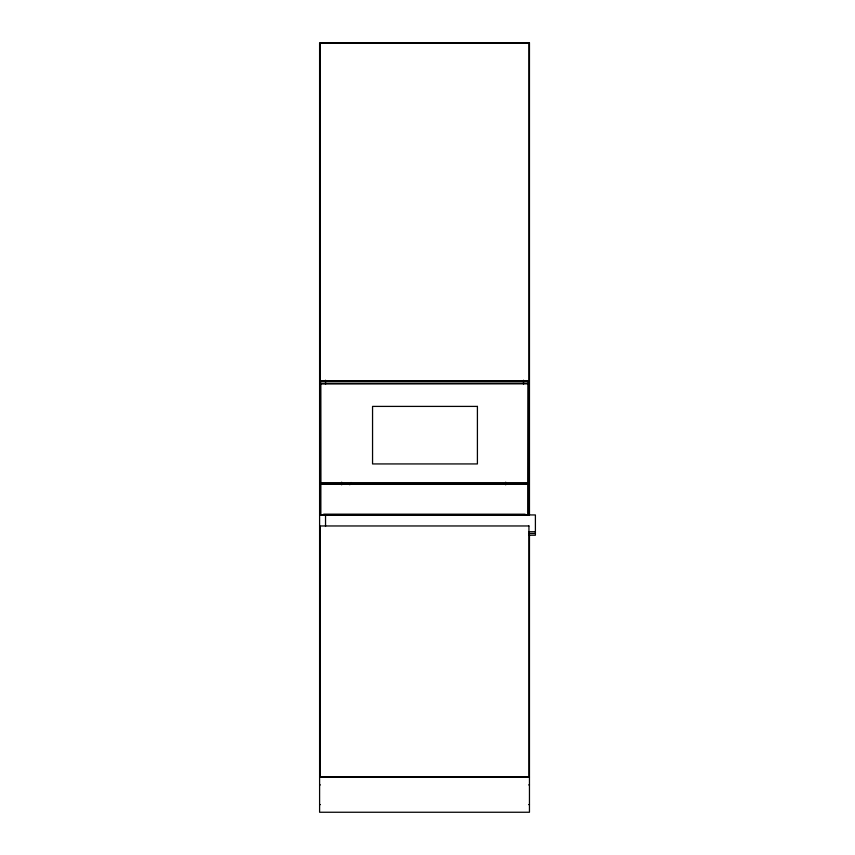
<?xml version="1.0" encoding="UTF-8"?>
<svg xmlns="http://www.w3.org/2000/svg" width="855" height="855" viewBox="0 0 855 855"><rect width="100%" height="100%" fill="white"/><g stroke="black" fill="none" stroke-linecap="round" stroke-linejoin="round"><path stroke-width="1.28" d="M525.376 514.443L323.425 514.4L525.226 514.4M320.604 484.112L320.689 514.945M320.604 383.66L528.272 383.66L528.176 483.161L320.689 483.161L320.604 383.5L320.604 483M320.55 383.382L320.55 381.405L528.251 381.405L528.166 483.15L320.614 483.15M320.529 514.828L320.625 483.973L528.262 484.026L528.23 514.892L320.604 514.753M320.55 383.66L528.155 383.532M528.101 514.945L528.101 483.93L320.604 483.93M349.77 484.753L351.052 482.498M320.55 381.757L528.251 381.757M319.599 514.945L535.401 514.945L535.401 535.23L528.764 535.23M528.764 531.735L535.401 531.735M528.764 533.477L535.401 533.477M319.599 777.27L529.459 777.27M319.599 784.901L320.315 784.901M528.743 784.901L529.459 784.901M319.599 804.619L320.315 804.619M528.743 804.619L529.459 804.619M529.459 514.945L529.459 42.75L319.599 42.75L319.599 812.25L529.459 812.25L529.459 535.23M523.517 380.219L523.517 384.226M505.7 482.177L505.7 484.838M341.69 482.177L341.69 484.838M325.541 380.219L325.541 384.226M325.541 514.945L325.541 526.359M528.935 43.274L320.123 43.274L320.123 380.806L528.935 380.806L528.935 43.274M477.411 406.403L372.556 406.403L372.556 463.934L477.411 463.934L477.411 406.403M528.935 525.964L320.123 525.964L320.123 776.746L528.935 776.746L528.935 525.964"/></g></svg>
